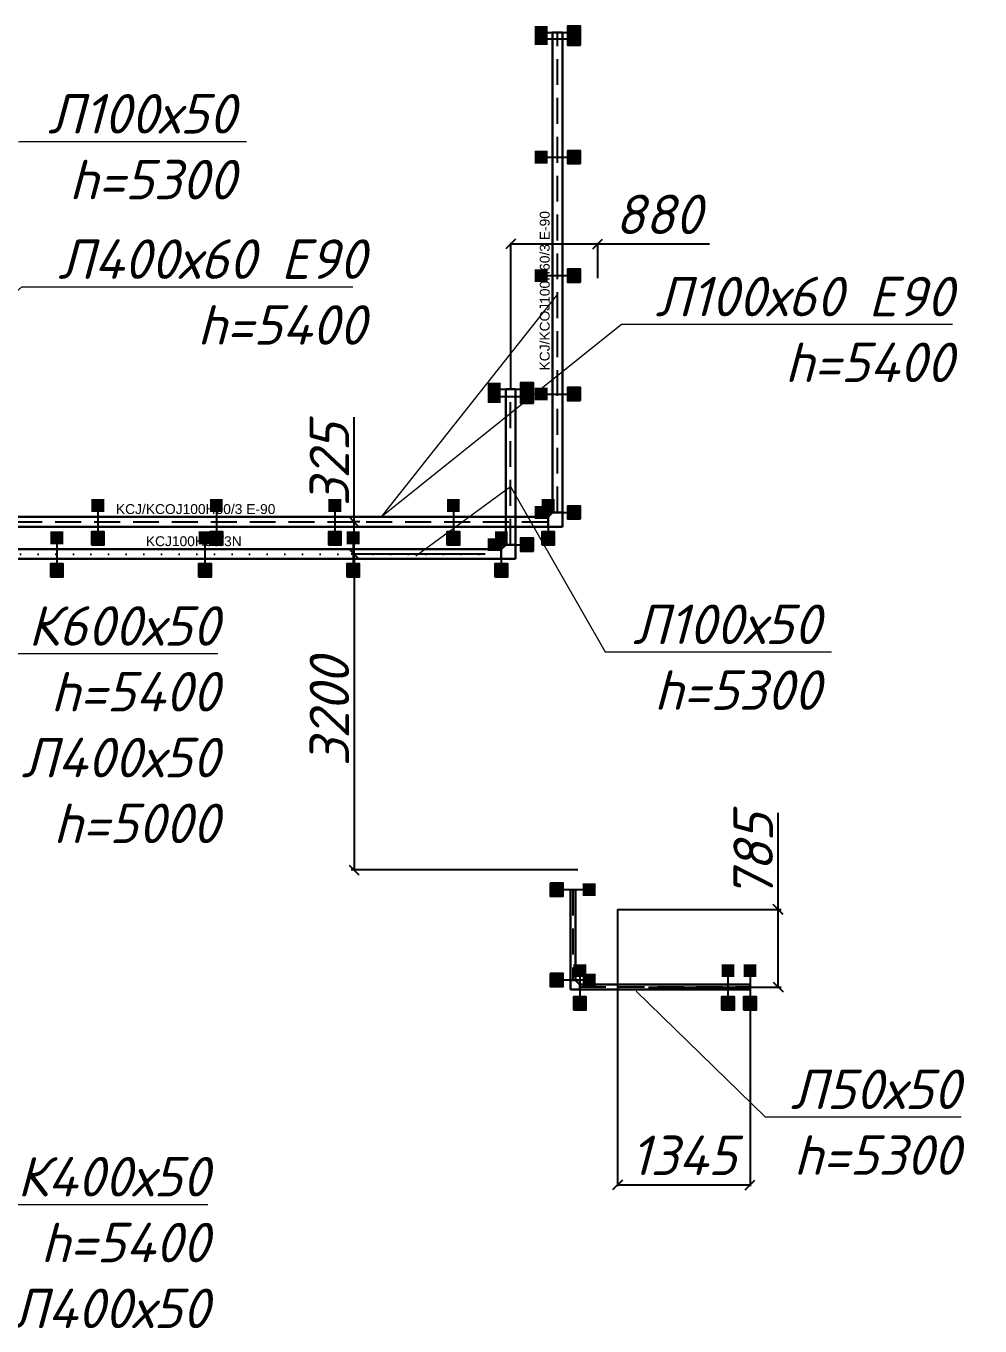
# Model space of a CAD drawing. Extents: x 221643 to 289394, y 86804 to 109436.
# Drawn here: x 251971 to 252937, y 104021 to 105338 of the extents above; entities that cross this region are included whole.
import ezdxf
from ezdxf import colors
from ezdxf.entities.mleader import LeaderData, LeaderLine
from ezdxf.math import Vec2, Vec3

# ---------------------------------------------------------------- set-up
doc = ezdxf.new("R2010")
doc.units = 0
doc.linetypes.add('DASHED2', pattern=[0.375, 0.25, -0.125])
doc.linetypes.add('DOT2', pattern=[0.125, 0, -0.125])
doc.layers.get('Defpoints').update_dxf_attribs({"color": 140})
for name, color, linetype in [('BAKS_opis', 7, 'Continuous'), ('BAKS_POINTS', 7, 'Continuous'), ("E_Прив'язки", 24, 'Continuous')]:
    doc.layers.add(name, color=color, linetype=linetype)
for name, color, linetype, lineweight in [('E_Лотки', 5, 'Continuous', 30), ('E_Лотки_аварійні', 1, 'Continuous', 30), ('E_Позначення', 7, 'Continuous', 15)]:
    doc.layers.add(name, color=color, linetype=linetype, lineweight=lineweight)
doc.layers.add('E_Лотки_опори_опуски', color=2, linetype='Continuous', plot=False)
doc.styles.add('GOST 2.304', font='isocpeui.ttf')
doc.styles.add('ROMANS', font='ROMANS')
doc.styles.get("Standard").update_dxf_attribs({"font": 'arial.ttf'})
doc.styles.add('ГОСТ 2.304', font='isocpeui.ttf')
doc.dimstyles.new('1to10', dxfattribs={"dimtxt": 40, "dimasz": 10, "dimexe": 3, "dimexo": 0, "dimgap": 5, "dimtad": 1, "dimdec": 0, "dimlfac": 10, "dimrnd": 5, "dimtxsty": 'GOST 2.304', "dimblk": 'OBLIQUE', "dimcen": 2.5, "dimadec": 0, "dimazin": 0, "dimtfac": 1, "dimtdec": 0, "dimtmove": 0, "dimatfit": 3, "dimfxl": 1, "dimarcsym": 0})
doc.dimstyles.new('ISO-25', dxfattribs={"dimtxt": 2.5, "dimasz": 2.5, "dimexe": 1.25, "dimexo": 0.625, "dimtad": 1, "dimtxsty": 'Standard', "dimcen": 2.5, "dimadec": 0, "dimazin": 0, "dimtfac": 1, "dimtmove": 0, "dimatfit": 3, "dimfxl": 1, "dimarcsym": 0})

# ---------------------------------------------------------------- blocks, each defined once
blk = doc.blocks.new('BAKS_737')
at = {"layer": 'BAKS_opis', "linetype": 'DASHED2', "ltscale": 105}
blk.add_line((0, 0), (172.4, 0), dxfattribs=at)
at = {"layer": 'E_Лотки'}
for points in [[(0, -2.5), (172.4, -2.5), (172.4, 2.5), (0, 2.5)], [(0, 2.5), (172.4, 2.5), (172.4, -2.5), (0, -2.5)], [(0, 2.5), (172.4, 2.5), (172.4, 2.5), (0, 2.5)], [(0, -2.5), (172.4, -2.5), (172.4, -2.5), (0, -2.5)]]:
    blk.add_3dface(points, dxfattribs=at)
at = {"flags": 1}
for tag, p in [('ID', (-7, 2.5)), ('LENGTH', (-7, 0)), ('TYP', (172.4, 0)), ('ATT_1', (172.4, 0)), ('ATT_2', (172.4, 0)), ('ATT_3', (172.4, 0)), ('ATT_4', (172.4, 0)), ('ATT_5', (172.4, 0)), ('AN', (172.4, 0)), ('NAME', (172.4, 0)), ('P1X', (172.4, 0)), ('P2X', (172.4, 0)), ('P1Y', (172.4, 0)), ('P2Y', (172.4, 0)), ('LUSTRO', (172.4, 0))]:
    blk.add_attdef(tag, p, '', height=2.5, dxfattribs=at)
at = {"layer": 'BAKS_opis', "flags": 1}
blk.add_attdef('SYMBOL', (82.7, 5.5), '', height=10, dxfattribs=at)
blk = doc.blocks.new('A$C44C0357C')
at = {"linetype": 'Continuous'}
for p, q in [((0, 95), (50, 95)), ((0, 95), (0, 0)), ((95, 0), (0, 0)), ((50, 95), (95, 50)), ((95, 50), (95, 0))]:
    blk.add_line(p, q, dxfattribs=at)
blk = doc.blocks.new('KK___50')
at = {"xscale": 0.1, "yscale": 0.1, "zscale": 0.1, "rotation": 270}
blk.add_blockref('A$C44C0357C', (-2.5, 9.5), dxfattribs=at)
at = {"style": 'ROMANS', "flags": 9}
for tag, p in [('SYMBOL', (-1370.4, 2080.3)), ('NAME', (-1369.7, 2080.3)), ('TYP', (-1369.4, 2080.3)), ('LENGTH', (-1369.1, 2080.3)), ('ATT_1', (-1368.7, 2080.3)), ('ATT_2', (-1368.4, 2080.3)), ('ATT_3', (-1368, 2080.3)), ('ATT_4', (-1367.7, 2080.3)), ('ATT_5', (-1367.3, 2080.3)), ('LUSTRO', (-1366.9, 2080.3)), ('P2', (-1366.3, 2080.3)), ('AN', (-1366, 2080.3)), ('ID', (-1370, 2080.3)), ('P1', (-1366.6, 2080.3))]:
    blk.add_attdef(tag, p, '', height=0.3, rotation=90, dxfattribs=at)
blk = doc.blocks.new('BAKS_738')
at = {"layer": 'BAKS_opis', "linetype": 'DASHED2', "ltscale": 105}
blk.add_line((0, 0), (0, -91.6), dxfattribs=at)
at = {"layer": 'E_Лотки'}
for points in [[(-2.5, 0), (-2.5, -91.6), (2.5, -91.6), (2.5, 0)], [(-2.5, 0), (-2.5, -91.6), (-2.5, -91.6), (-2.5, 0)], [(2.5, 0), (2.5, -91.6), (-2.5, -91.6), (-2.5, 0)], [(2.5, 0), (2.5, -91.6), (2.5, -91.6), (2.5, 0)]]:
    blk.add_3dface(points, dxfattribs=at)
at = {"flags": 1}
for tag, p in [('LENGTH', (0, 0)), ('ID', (2.5, 0)), ('ATT_2', (0, -98.6)), ('ATT_3', (0, -98.6)), ('ATT_1', (0, -98.6)), ('ATT_4', (0, -98.6)), ('ATT_5', (0, -98.6)), ('AN', (0, -98.6)), ('TYP', (0, -98.6)), ('P2X', (0, -98.6)), ('P2Y', (0, -98.6)), ('NAME', (0, -98.6)), ('P1X', (0, -98.6)), ('P1Y', (0, -98.6))]:
    blk.add_attdef(tag, p, '', height=2.5, dxfattribs=at)
at = {"layer": 'BAKS_opis', "flags": 1}
blk.add_attdef('SYMBOL', (5.5, -49.3), '', height=10, rotation=270, dxfattribs=at)
blk = doc.blocks.new('BAKS_742')
at = {"layer": 'BAKS_opis', "linetype": 'DASHED2', "ltscale": 105}
blk.add_line((0, 0), (0, 157.5), dxfattribs=at)
at = {"layer": 'E_Лотки'}
for points in [[(5, 0), (5, 157.5), (-5, 157.5), (-5, 0)], [(-5, 0), (-5, 157.5), (5, 157.5), (5, 0)], [(-5, 0), (-5, 157.5), (-5, 157.5), (-5, 0)], [(5, 0), (5, 157.5), (5, 157.5), (5, 0)]]:
    blk.add_3dface(points, dxfattribs=at)
at = {"flags": 1}
for tag, p in [('ATT_1', (0, 157.5)), ('ATT_2', (0, 157.5)), ('ATT_3', (0, 157.5)), ('ATT_4', (0, 157.5)), ('ATT_5', (0, 157.5)), ('AN', (0, 157.5)), ('TYP', (0, 157.5)), ('NAME', (0, 157.5)), ('P1X', (0, 157.5)), ('P2X', (0, 157.5)), ('P1Y', (0, 157.5)), ('P2Y', (0, 157.5)), ('LUSTRO', (0, 157.5)), ('ID', (-5, -9.5)), ('LENGTH', (0, -9.5))]:
    blk.add_attdef(tag, p, '', height=2.5, dxfattribs=at)
at = {"layer": 'BAKS_opis', "flags": 1}
blk.add_attdef('SYMBOL', (-8, 74), '', height=10, rotation=90, dxfattribs=at)
blk = doc.blocks.new('A$C7FF703E6')
at = {"linetype": 'Continuous'}
for p, q in [((0, 145), (100, 145)), ((0, 145), (0, 0)), ((100, 145), (145, 100)), ((145, 100), (145, 0)), ((145, 0), (0, 0))]:
    blk.add_line(p, q, dxfattribs=at)
blk = doc.blocks.new('KK___100')
at = {"xscale": 0.1, "yscale": 0.1, "zscale": 0.1, "rotation": 270}
blk.add_blockref('A$C7FF703E6', (-5, 14.5), dxfattribs=at)
at = {"style": 'ROMANS', "flags": 9}
for tag, p in [('SYMBOL', (-1386.7, 2120.9)), ('ID', (-1386.4, 2120.9)), ('NAME', (-1386.1, 2120.9)), ('TYP', (-1385.8, 2120.9)), ('LENGTH', (-1385.4, 2120.9)), ('ATT_1', (-1385.1, 2120.9)), ('ATT_2', (-1384.8, 2120.9)), ('ATT_3', (-1384.4, 2120.9)), ('ATT_4', (-1384, 2120.9)), ('ATT_5', (-1383.7, 2120.9)), ('LUSTRO', (-1383.3, 2120.9)), ('P1', (-1383, 2120.9)), ('P2', (-1382.7, 2120.9)), ('AN', (-1382.4, 2120.9))]:
    blk.add_attdef(tag, p, '', height=0.3, rotation=90, dxfattribs=at)
blk = doc.blocks.new('_Oblique')
at = {"color": 0, "linetype": 'ByBlock', "lineweight": -2}
blk.add_line((-0.5, -0.5), (0.5, 0.5), dxfattribs=at)
blk = doc.blocks.new('*D390')
at = {"layer": 'Defpoints', "color": 0, "transparency": 16777216}
for p in [(252549.7, 105117), (252549.7, 105082.3), (252461.6, 104969.9)]:
    blk.add_point(p, dxfattribs=at)
at = {"layer": "E_Прив'язки", "color": 0, "lineweight": -2, "transparency": 16777216}
for p, q in [((252461.6, 104969.9), (252461.6, 105118.3)), ((252461.6, 105117), (252549.7, 105117)), ((252549.7, 105082.3), (252549.7, 105118.3)), ((252549.7, 105117), (252662.8, 105117))]:
    blk.add_line(p, q, dxfattribs=at)
at = {"layer": "E_Прив'язки", "color": 0, "lineweight": -2, "transparency": 16777216, "xscale": 10, "yscale": 10, "zscale": 10, "rotation": 180}
blk.add_blockref('_Oblique', (252461.6, 105117), dxfattribs=at)
at = {"layer": "E_Прив'язки", "color": 0, "lineweight": -2, "transparency": 16777216, "xscale": 10, "yscale": 10, "zscale": 10}
blk.add_blockref('_Oblique', (252549.7, 105117), dxfattribs=at)
at = {"layer": "E_Прив'язки", "color": 0, "transparency": 16777216, "insert": (252611.2, 105147), "char_height": 40, "attachment_point": 5, "style": 'GOST 2.304', "bg_fill": 3, "box_fill_scale": 1.1, "bg_fill_color": 256, "bg_fill_true_color": 13158600, "bg_fill_transparency": 0}
blk.add_mtext('880', dxfattribs=at)
blk = doc.blocks.new('*D393')
at = {"layer": 'Defpoints', "color": 0, "transparency": 16777216}
for p in [(252569.7, 104442.9), (252704, 104364.3)]:
    blk.add_point(p, dxfattribs=at)
at = {"layer": "E_Прив'язки", "color": 0, "lineweight": -2, "transparency": 16777216}
for p, q in [((252569.7, 104442.9), (252569.7, 104162.5)), ((252704, 104364.3), (252704, 104162.5)), ((252569.7, 104163.8), (252704, 104163.8))]:
    blk.add_line(p, q, dxfattribs=at)
at = {"layer": "E_Прив'язки", "color": 0, "lineweight": -2, "transparency": 16777216, "xscale": 10, "yscale": 10, "zscale": 10, "rotation": 180}
blk.add_blockref('_Oblique', (252569.7, 104163.8), dxfattribs=at)
at = {"layer": "E_Прив'язки", "color": 0, "lineweight": -2, "transparency": 16777216, "xscale": 10, "yscale": 10, "zscale": 10}
blk.add_blockref('_Oblique', (252704, 104163.8), dxfattribs=at)
at = {"layer": "E_Прив'язки", "color": 0, "transparency": 16777216, "insert": (252636.8, 104193.8), "char_height": 40, "attachment_point": 5, "style": 'GOST 2.304', "bg_fill": 3, "box_fill_scale": 1.1, "bg_fill_color": 256, "bg_fill_true_color": 13158600, "bg_fill_transparency": 0}
blk.add_mtext('1345', dxfattribs=at)
at = {"layer": 'Defpoints', "color": 0, "transparency": 16777216}
blk.add_point((252704, 104163.8), dxfattribs=at)
blk = doc.blocks.new('BAKS_1655')
at = {"layer": 'BAKS_opis', "linetype": 'DASHED2', "ltscale": 105}
blk.add_line((0, 0), (0, 486.3), dxfattribs=at)
at = {"layer": 'E_Лотки_аварійні'}
for points in [[(5, 0), (5, 486.3), (-5, 486.3), (-5, 0)], [(-5, 0), (-5, 486.3), (5, 486.3), (5, 0)], [(-5, 0), (-5, 486.3), (-5, 486.3), (-5, 0)], [(5, 0), (5, 486.3), (5, 486.3), (5, 0)]]:
    blk.add_3dface(points, dxfattribs=at)
at = {"flags": 1}
for tag, p in [('ATT_2', (0, 486.3)), ('ATT_3', (0, 486.3)), ('ATT_1', (0, 486.3)), ('ATT_4', (0, 486.3)), ('ATT_5', (0, 486.3)), ('AN', (0, 486.3)), ('TYP', (0, 486.3)), ('P2X', (0, 486.3)), ('P2Y', (0, 486.3)), ('LUSTRO', (0, 486.3)), ('NAME', (0, 486.3)), ('P1X', (0, 486.3)), ('P1Y', (0, 486.3)), ('ID', (-5, -9.5)), ('LENGTH', (0, -9.5))]:
    blk.add_attdef(tag, p, '', height=2.5, dxfattribs=at)
at = {"layer": 'BAKS_opis'}
blk.add_attdef('SYMBOL', (-8, 143.9), '', height=10, rotation=90, dxfattribs=at)
blk = doc.blocks.new('BAKS_1656')
at = {"layer": 'BAKS_opis', "linetype": 'DASHED2', "ltscale": 105}
blk.add_line((0, 0), (696, 0), dxfattribs=at)
at = {"layer": 'E_Лотки_аварійні'}
for points in [[(0, -5), (696, -5), (696, 5), (0, 5)], [(0, 5), (696, 5), (696, -5), (0, -5)], [(0, 5), (696, 5), (696, 5), (0, 5)], [(0, -5), (696, -5), (696, -5), (0, -5)]]:
    blk.add_3dface(points, dxfattribs=at)
at = {"flags": 1}
for tag, p in [('ID', (0, 5)), ('LENGTH', (0, 0)), ('ATT_1', (705.5, 0)), ('ATT_2', (705.5, 0)), ('ATT_3', (705.5, 0)), ('ATT_4', (705.5, 0)), ('ATT_5', (705.5, 0)), ('AN', (705.5, 0)), ('TYP', (705.5, 0)), ('NAME', (705.5, 0)), ('P1X', (705.5, 0)), ('P2X', (705.5, 0)), ('P1Y', (705.5, 0)), ('P2Y', (705.5, 0))]:
    blk.add_attdef(tag, p, '', height=2.5, dxfattribs=at)
at = {"layer": 'BAKS_opis'}
blk.add_attdef('SYMBOL', (258.3, 8), '', height=10, dxfattribs=at)
blk = doc.blocks.new('_None')
blk = doc.blocks.new('podpora_200')
for points in [[(-6.5, 10), (0, 10), (6.5, 10), (6.5, 23.1), (-6.5, 23.1)], [(-6.5, -23.1), (6.5, -23.1), (6.5, -10), (-6.5, -10)]]:
    blk.add_hatch(color=256).paths.add_polyline_path(points)
blk.add_line((0, 10), (0, -10))
blk.add_lwpolyline([(-6.5, -23.1), (6.5, -23.1), (6.5, -10), (-6.5, -10)], close=True)
at = {"style": 'ROMANS', "flags": 9}
for tag, p in [('SYMBOL', (3.3, 14.9)), ('TYP', (3.3, 13.9)), ('ATT_1', (3.3, 13.2)), ('ATT_2', (3.3, 12.9)), ('ID', (3.3, 14.5)), ('NAME', (3.3, 14.2)), ('LENGTH', (3.3, 13.6)), ('ATT_3', (3.3, 12.5)), ('ATT_4', (3.3, 12.2)), ('ATT_5', (3.3, 11.8)), ('AN', (3.3, 10.8)), ('ELEM', (3.3, 10.5)), ('P1', (3.3, 11.4)), ('P2', (3.3, 11.1))]:
    blk.add_attdef(tag, p, '', height=0.3, dxfattribs=at)
blk = doc.blocks.new('*D1740')
at = {"layer": 'Defpoints', "color": 0, "transparency": 16777216}
for p in [(252569.7, 104442.9), (252732.5, 104442.9), (252601, 104364.3)]:
    blk.add_point(p, dxfattribs=at)
at = {"layer": "E_Прив'язки", "color": 0, "lineweight": -2, "transparency": 16777216}
for p, q in [((252732.5, 104442.9), (252732.5, 104540.9)), ((252569.7, 104442.9), (252735.5, 104442.9)), ((252732.5, 104364.3), (252732.5, 104442.9)), ((252601, 104364.3), (252735.5, 104364.3))]:
    blk.add_line(p, q, dxfattribs=at)
at = {"layer": "E_Прив'язки", "color": 0, "lineweight": -2, "transparency": 16777216, "xscale": 10, "yscale": 10, "zscale": 10}
for p, rotation in [((252732.5, 104442.9), 90), ((252732.5, 104364.3), 270)]:
    blk.add_blockref('_Oblique', p, dxfattribs=dict(at, rotation=rotation))
at = {"layer": "E_Прив'язки", "color": 0, "transparency": 16777216, "insert": (252707.2, 104496.9), "char_height": 40, "attachment_point": 5, "rotation": 90, "style": 'GOST 2.304'}
blk.add_mtext('785', dxfattribs=at)
blk = doc.blocks.new('*D1741')
at = {"layer": 'Defpoints', "color": 0, "transparency": 16777216}
for p in [(252435.7, 104802.9), (252303, 104482.9), (252529.7, 104482.9)]:
    blk.add_point(p, dxfattribs=at)
at = {"layer": "E_Прив'язки", "color": 0, "lineweight": -2, "transparency": 16777216}
for p, q in [((252435.7, 104802.9), (252300, 104802.9)), ((252303, 104802.9), (252303, 104482.9)), ((252529.7, 104482.9), (252300, 104482.9))]:
    blk.add_line(p, q, dxfattribs=at)
at = {"layer": "E_Прив'язки", "color": 0, "lineweight": -2, "transparency": 16777216, "xscale": 10, "yscale": 10, "zscale": 10}
for p, rotation in [((252303, 104802.9), 90), ((252303, 104482.9), 270)]:
    blk.add_blockref('_Oblique', p, dxfattribs=dict(at, rotation=rotation))
at = {"layer": "E_Прив'язки", "color": 0, "transparency": 16777216, "insert": (252278, 104642.9), "char_height": 40, "attachment_point": 5, "rotation": 90, "style": 'GOST 2.304'}
blk.add_mtext('3200', dxfattribs=at)
blk = doc.blocks.new('*D1742')
at = {"layer": 'Defpoints', "color": 0, "transparency": 16777216}
for p in [(252303, 104835.5), (252308.8, 104835.5), (252303, 104802.9)]:
    blk.add_point(p, dxfattribs=at)
at = {"layer": "E_Прив'язки", "color": 0, "lineweight": -2, "transparency": 16777216}
for p, q in [((252303, 104835.5), (252303, 104941.6)), ((252308.8, 104835.5), (252300, 104835.5)), ((252303, 104802.9), (252303, 104835.5)), ((252303, 104802.9), (252300, 104802.9))]:
    blk.add_line(p, q, dxfattribs=at)
at = {"layer": "E_Прив'язки", "color": 0, "lineweight": -2, "transparency": 16777216, "xscale": 10, "yscale": 10, "zscale": 10}
for p, rotation in [((252303, 104835.5), 90), ((252303, 104802.9), 270)]:
    blk.add_blockref('_Oblique', p, dxfattribs=dict(at, rotation=rotation))
at = {"layer": "E_Прив'язки", "color": 0, "transparency": 16777216, "insert": (252278, 104893.5), "char_height": 40, "attachment_point": 5, "rotation": 90, "style": 'GOST 2.304'}
blk.add_mtext('325', dxfattribs=at)
blk = doc.blocks.new('BAKS_1830')
at = {"layer": 'BAKS_opis', "linetype": 'DOT2', "ltscale": 142}
blk.add_line((0, 0), (611.8, 0), dxfattribs=at)
at = {"layer": 'E_Лотки'}
for points in [[(0, -5), (611.8, -5), (611.8, 5), (0, 5)], [(0, 5), (611.8, 5), (611.8, -5), (0, -5)], [(0, 5), (611.8, 5), (611.8, 5), (0, 5)], [(0, -5), (611.8, -5), (611.8, -5), (0, -5)]]:
    blk.add_3dface(points, dxfattribs=at)
at = {"flags": 1}
for tag, p in [('ID', (0, 5)), ('LENGTH', (0, 0)), ('ATT_1', (611.8, 0)), ('ATT_2', (611.8, 0)), ('ATT_3', (611.8, 0)), ('ATT_4', (611.8, 0)), ('ATT_5', (611.8, 0)), ('AN', (611.8, 0)), ('TYP', (611.8, 0)), ('NAME', (611.8, 0)), ('P1X', (611.8, 0)), ('P2X', (611.8, 0)), ('P1Y', (611.8, 0)), ('P2Y', (611.8, 0)), ('LUSTRO', (611.8, 0))]:
    blk.add_attdef(tag, p, '', height=2.5, dxfattribs=at)
at = {"layer": 'BAKS_opis'}
blk.add_attdef('SYMBOL', (251.9, 8), '', height=10, rotation=360, dxfattribs=at)

msp = doc.modelspace()

# ---------------------------------------------------------------- block references
at = {"layer": 'BAKS_POINTS'}
msp.add_blockref('BAKS_737', (252531.6584, 104364.3476), dxfattribs=at)
at = {"layer": 'E_Лотки'}
for name, p in [('BAKS_742', (252461.5676, 104812.409)), ('BAKS_738', (252524.6584, 104462.909))]:
    msp.add_blockref(name, p, dxfattribs=at)
at = {"layer": 'E_Лотки', "xscale": -1}
for name, p, rotation in [('KK___100', (252452.0676, 104802.909), 270), ('KK___50', (252524.6584, 104371.3476), 180.0000000000037)]:
    msp.add_blockref(name, p, dxfattribs=dict(at, rotation=rotation))
at = {"layer": 'E_Лотки_аварійні'}
msp.add_blockref('BAKS_1656', (251803.5688, 104835.4601), dxfattribs=at).add_auto_attribs({'SYMBOL': 'KCJ/KCOJ100H60/3 E-90'})
at = {"layer": 'E_Лотки_аварійні', "xscale": -1, "rotation": 270}
msp.add_blockref('KK___100', (252499.581, 104835.4601), dxfattribs=at)
at = {"layer": 'E_Лотки_опори_опуски'}
for p, rotation in [((252509.081, 105331.297), 90), ((252509.081, 105324.9601), 90), ((252509.081, 105204.9601), 90), ((252509.081, 104844.9601), 90), ((252461.5676, 104812.409), 90), ((252524.6584, 104462.909), 270), ((252524.6584, 104371.3476), 270)]:
    msp.add_blockref('podpora_200', p, dxfattribs=dict(at, rotation=rotation))
for p in [(252043.5688, 104835.4601), (252163.5688, 104835.4601), (252283.5688, 104835.4601), (252403.5688, 104835.4601), (252499.581, 104835.4601), (252002.0676, 104802.909), (252152.0676, 104802.909), (252302.0676, 104802.909), (252452.0676, 104802.909), (252531.6584, 104364.3476)]:
    msp.add_blockref('podpora_200', p, dxfattribs=at)

# ---------------------------------------------------------------- dimensions: what is measured, and where the dimension line sits
at = {"layer": "E_Прив'язки"}
dim = msp.add_linear_dim(base=(252302.9746, 104835.4601), p1=(252302.9746, 104802.909), p2=(252308.7635, 104835.4601), angle=90, dimstyle='1to10', dxfattribs=at)
dim.commit()
dim.dimension.update_dxf_attribs({"geometry": '*D1742', "text_midpoint": (252277.9746, 104893.5207)})

# ---------------------------------------------------------------- leaders
at = {"layer": 'E_Позначення'}
ml = msp.add_multileader_mtext('Standard', dxfattribs=at)
ml.set_content('Л100х50\\Ph=5300', color=256, style='ГОСТ 2.304')
ml.set_leader_properties(color=256, linetype='ByLayer', lineweight=-1)
ml.set_arrow_properties(name='NONE')
ml.build(insert=Vec2(0, 0))
ml.multileader.update_dxf_attribs({"has_dogleg": 0, "text_left_attachment_type": 6, "text_right_attachment_type": 6, "dogleg_length": 0, "arrow_head_size": 0.1})
ctx = ml.context
ctx.base_point, ctx.char_height, ctx.arrow_head_size, ctx.landing_gap_size, ctx.plane_origin = Vec3(251964.8536, 105220.9065), 40, 0.1, 10, Vec3(254406.3996, 104410.9097)
ctx.left_attachment, ctx.right_attachment, ctx.text_align_type = 6, 6, 2
notes = []
notes.append((ctx, [(0, (1, 1, 0), (251964.8536, 105220.9065), (1, 0), 0, [(0, [(251894.6584, 105218.0607)], 0, [])])]))
ctx.mtext.insert, ctx.mtext.alignment, ctx.mtext.flow_direction = Vec3(252183.0961, 105268.9065), 3, 5
ctx.mtext.has_bg_fill, ctx.mtext.bg_color, ctx.mtext.bg_scale_factor, ctx.mtext.bg_transparency, ctx.mtext.use_window_bg_color = 1, -1027028792, 1.5, 0, 1
ml = msp.add_multileader_mtext('Standard', dxfattribs=at)
ml.set_content('К600х50\\Ph=5400\\PЛ400х50\\Ph=5000', color=256, style='ГОСТ 2.304')
ml.set_leader_properties(color=256, linetype='ByLayer', lineweight=-1)
ml.set_arrow_properties(name='NONE')
ml.build(insert=Vec2(0, 0))
ml.multileader.update_dxf_attribs({"has_dogleg": 0, "text_left_attachment_type": 6, "text_right_attachment_type": 6, "dogleg_length": 0, "arrow_head_size": 0.1})
ctx = ml.context
ctx.base_point, ctx.char_height, ctx.arrow_head_size, ctx.landing_gap_size, ctx.plane_origin = Vec3(251935.7407, 104702.106), 40, 0.1, 10, Vec3(254331.276, 104041.3362)
ctx.left_attachment, ctx.right_attachment, ctx.text_align_type = 6, 6, 2
notes.append((ctx, [(0, (1, 1, 0), (251935.7407, 104702.106), (1, 0), 0, [(0, [(251812.1584, 104737.2819)], 0, [])])]))
ctx.mtext.insert, ctx.mtext.alignment, ctx.mtext.flow_direction = Vec3(252166.4074, 104750.106), 3, 5
ctx.mtext.has_bg_fill, ctx.mtext.bg_color, ctx.mtext.bg_scale_factor, ctx.mtext.bg_transparency, ctx.mtext.use_window_bg_color = 1, -1027028792, 1.5, 0, 1
ml = msp.add_multileader_mtext('Standard', dxfattribs=at)
ml.set_content('К400х50\\Ph=5400\\PЛ400х50\\Ph=5000', color=256, style='ГОСТ 2.304')
ml.set_leader_properties(color=256, linetype='ByLayer', lineweight=-1)
ml.set_arrow_properties(name='NONE')
ml.build(insert=Vec2(0, 0))
ml.multileader.update_dxf_attribs({"has_dogleg": 0, "text_left_attachment_type": 6, "text_right_attachment_type": 6, "dogleg_length": 0, "arrow_head_size": 0.1})
ctx = ml.context
ctx.base_point, ctx.char_height, ctx.arrow_head_size, ctx.landing_gap_size, ctx.plane_origin = Vec3(251925.6325, 104144.1344), 40, 0.1, 10, Vec3(254321.1677, 103483.3646)
ctx.left_attachment, ctx.right_attachment, ctx.text_align_type = 6, 6, 2
notes.append((ctx, [(0, (1, 1, 0), (251925.6325, 104144.1344), (1, 0), 0, [(2, [(251806.2782, 104353.3361), (251676.9442, 104217.409), (251392.0991, 103993.2851)], 0, [])])]))
ctx.mtext.insert, ctx.mtext.alignment, ctx.mtext.flow_direction = Vec3(252156.3294, 104192.1344), 3, 5
ctx.mtext.has_bg_fill, ctx.mtext.bg_color, ctx.mtext.bg_scale_factor, ctx.mtext.bg_transparency, ctx.mtext.use_window_bg_color = 1, -1027028792, 1.5, 0, 1
for ctx, leaders in notes:
    for number, flags, end, landing, length, lines in leaders:
        leader = LeaderData()
        leader.index, (leader.has_last_leader_line, leader.has_dogleg_vector, leader.attachment_direction) = number, flags
        leader.last_leader_point, leader.dogleg_vector, leader.dogleg_length = Vec3(end), Vec3(landing), length
        for number, points, colour, breaks in lines:
            line = LeaderLine()
            line.index, line.vertices, line.color, line.breaks = number, Vec3.list(points), colors.encode_raw_color(colour), breaks
            leader.lines.append(line)
        ctx.leaders.append(leader)

# ---------------------------------------------------------------- next in the draw order: dimensions: what is measured, and where the dimension line sits
at = {"layer": "E_Прив'язки"}
for base, p1, p2, picture, middle in [((252549.6584, 105117.0075), (252461.5676, 104969.8663), (252549.6584, 105082.2587), '*D390', (252611.2493, 105147.0075)), ((252704.0166, 104163.7927), (252569.6584, 104442.909), (252704.0166, 104364.3476), '*D393', (252636.8375, 104193.7927))]:
    dim = msp.add_linear_dim(base=base, p1=p1, p2=p2, dimstyle='ISO-25', override={"dimtxt": 40, "dimasz": 10, "dimexo": 0, "dimgap": 10, "dimlfac": 10, "dimrnd": 5, "dimtxsty": 'GOST 2.304', "dimblk1": 'Oblique', "dimblk2": 'Oblique', "dimsah": 1, "dimfxl": 1.25, "dimtfill": 1}, dxfattribs=at)
    dim.commit()
    dim.dimension.update_dxf_attribs({"geometry": picture, "text_midpoint": middle})

# ---------------------------------------------------------------- next in the draw order: block references
at = {"layer": 'E_Лотки_аварійні'}
msp.add_blockref('BAKS_1655', (252509.081, 104844.9601), dxfattribs=at).add_auto_attribs({'SYMBOL': 'KCJ/KCOJ100H60/3 E-90'})
at = {"layer": 'E_Лотки_опори_опуски', "rotation": 90}
for p in [(252509.081, 105084.9601), (252461.5676, 104969.8663), (252461.5676, 104962.409), (252509.081, 104964.9601)]:
    msp.add_blockref('podpora_200', p, dxfattribs=at)
at = {"layer": 'E_Лотки_опори_опуски'}
for p in [(252681.6584, 104364.3476), (252704.0166, 104364.3476)]:
    msp.add_blockref('podpora_200', p, dxfattribs=at)

# ---------------------------------------------------------------- next in the draw order: leaders
at = {"layer": 'E_Позначення'}
ml = msp.add_multileader_mtext('Standard', dxfattribs=at)
ml.set_content('Л100х50\\Ph=5300', color=256, style='ГОСТ 2.304')
ml.set_leader_properties(color=256, linetype='ByLayer', lineweight=-1)
ml.set_arrow_properties(name='NONE')
ml.build(insert=Vec2(0, 0))
ml.multileader.update_dxf_attribs({"has_dogleg": 0, "text_left_attachment_type": 6, "text_right_attachment_type": 6, "dogleg_length": 0, "arrow_head_size": 0.1})
ctx = ml.context
ctx.base_point, ctx.char_height, ctx.arrow_head_size, ctx.landing_gap_size, ctx.plane_origin = Vec3(252557.2116, 104703.7454), 40, 0.1, 10, Vec3(254884.5584, 104105.0481)
ctx.left_attachment, ctx.right_attachment, ctx.text_align_type = 6, 6, 2
notes = []
notes.append((ctx, [(0, (1, 1, 0), (252557.2116, 104703.7454), (1, 0), 0, [(1, [(252365.4408, 104800.9938), (252461.5676, 104871.2562)], 0, [])])]))
ctx.mtext.insert, ctx.mtext.alignment, ctx.mtext.flow_direction = Vec3(252775.4541, 104751.7454), 3, 5
ctx.mtext.has_bg_fill, ctx.mtext.bg_color, ctx.mtext.bg_scale_factor, ctx.mtext.bg_transparency, ctx.mtext.use_window_bg_color = 1, -1027028792, 1.5, 0, 1
ml = msp.add_multileader_mtext('Standard', dxfattribs=at)
ml.set_content('Л50х50\\Ph=5300', color=256, style='ГОСТ 2.304')
ml.set_leader_properties(color=256, linetype='ByLayer', lineweight=-1)
ml.set_arrow_properties(name='NONE')
ml.build(insert=Vec2(0, 0))
ml.multileader.update_dxf_attribs({"has_dogleg": 0, "text_left_attachment_type": 6, "text_right_attachment_type": 6, "dogleg_length": 0, "arrow_head_size": 0.1})
ctx = ml.context
ctx.base_point, ctx.char_height, ctx.arrow_head_size, ctx.landing_gap_size, ctx.plane_origin = Vec3(252719.2852, 104232.726), 40, 0.1, 10, Vec3(255107.693, 103664.2623)
ctx.left_attachment, ctx.right_attachment, ctx.text_align_type = 6, 6, 2
notes.append((ctx, [(0, (1, 1, 0), (252719.2852, 104232.726), (1, 0), 0, [(0, [(252588.5754, 104360.208)], 0, [])])]))
ctx.mtext.insert, ctx.mtext.alignment, ctx.mtext.flow_direction = Vec3(252916.8307, 104280.726), 3, 5
ctx.mtext.has_bg_fill, ctx.mtext.bg_color, ctx.mtext.bg_scale_factor, ctx.mtext.bg_transparency, ctx.mtext.use_window_bg_color = 1, -1027028792, 1.5, 0, 1
for ctx, leaders in notes:
    for number, flags, end, landing, length, lines in leaders:
        leader = LeaderData()
        leader.index, (leader.has_last_leader_line, leader.has_dogleg_vector, leader.attachment_direction) = number, flags
        leader.last_leader_point, leader.dogleg_vector, leader.dogleg_length = Vec3(end), Vec3(landing), length
        for number, points, colour, breaks in lines:
            line = LeaderLine()
            line.index, line.vertices, line.color, line.breaks = number, Vec3.list(points), colors.encode_raw_color(colour), breaks
            leader.lines.append(line)
        ctx.leaders.append(leader)

# ---------------------------------------------------------------- next in the draw order: block references
at = {"layer": 'E_Лотки'}
msp.add_blockref('BAKS_1830', (251840.2782, 104802.909), dxfattribs=at).add_auto_attribs({'SYMBOL': 'KCJ100H50/3N'})

# ---------------------------------------------------------------- next in the draw order: dimensions: what is measured, and where the dimension line sits
at = {"layer": "E_Прив'язки"}
for base, p1, p2, picture, middle in [((252302.9746, 104482.909), (252435.7449, 104802.909), (252529.6584, 104482.909), '*D1741', (252277.9746, 104642.909)), ((252732.4674, 104442.909), (252601.0349, 104364.3476), (252569.6584, 104442.909), '*D1740', (252707.2098, 104496.909))]:
    dim = msp.add_linear_dim(base=base, p1=p1, p2=p2, angle=90, dimstyle='1to10', dxfattribs=at)
    dim.commit()
    dim.dimension.update_dxf_attribs({"geometry": picture, "text_midpoint": middle})

# ---------------------------------------------------------------- next in the draw order: leaders
at = {"layer": 'E_Позначення'}
ml = msp.add_multileader_mtext('Standard', dxfattribs=at)
ml.set_content('Л100х60 Е90\\Ph=5400', color=256, style='ГОСТ 2.304')
ml.set_leader_properties(color=256, linetype='ByLayer', lineweight=-1)
ml.set_arrow_properties(name='NONE')
ml.build(insert=Vec2(0, 0))
ml.multileader.update_dxf_attribs({"has_dogleg": 0, "text_left_attachment_type": 6, "text_right_attachment_type": 6, "dogleg_length": 0, "arrow_head_size": 0.1})
ctx = ml.context
ctx.base_point, ctx.char_height, ctx.arrow_head_size, ctx.landing_gap_size, ctx.plane_origin = Vec3(252573.7686, 105035.7806), 40, 0.1, 10, Vec3(254727.4867, 105184.502)
ctx.left_attachment, ctx.right_attachment, ctx.text_align_type = 6, 6, 2
notes = []
notes.append((ctx, [(0, (1, 1, 0), (252573.7686, 105035.7806), (1, 0), 0, [(1, [(252509.081, 105066.18), (252330.6299, 104840.4601)], 0, [])])]))
ctx.mtext.insert, ctx.mtext.alignment, ctx.mtext.flow_direction = Vec3(252909.7989, 105083.7806), 3, 5
ctx.mtext.has_bg_fill, ctx.mtext.bg_color, ctx.mtext.bg_scale_factor, ctx.mtext.bg_transparency, ctx.mtext.use_window_bg_color = 1, -1027028792, 1.5, 0, 1
for ctx, leaders in notes:
    for number, flags, end, landing, length, lines in leaders:
        leader = LeaderData()
        leader.index, (leader.has_last_leader_line, leader.has_dogleg_vector, leader.attachment_direction) = number, flags
        leader.last_leader_point, leader.dogleg_vector, leader.dogleg_length = Vec3(end), Vec3(landing), length
        for number, points, colour, breaks in lines:
            line = LeaderLine()
            line.index, line.vertices, line.color, line.breaks = number, Vec3.list(points), colors.encode_raw_color(colour), breaks
            leader.lines.append(line)
        ctx.leaders.append(leader)

# ---------------------------------------------------------------- next in the draw order: leaders
ml = msp.add_multileader_mtext('Standard', dxfattribs=at)
ml.set_content('Л400х60 Е90\\Ph=5400', color=256, style='ГОСТ 2.304')
ml.set_leader_properties(color=256, linetype='ByLayer', lineweight=-1)
ml.set_arrow_properties(name='NONE')
ml.build(insert=Vec2(0, 0))
ml.multileader.update_dxf_attribs({"has_dogleg": 0, "text_left_attachment_type": 6, "text_right_attachment_type": 6, "dogleg_length": 0, "arrow_head_size": 0.1})
ctx = ml.context
ctx.base_point, ctx.char_height, ctx.arrow_head_size, ctx.landing_gap_size, ctx.plane_origin = Vec3(251966.4855, 105073.6711), 40, 0.1, 10, Vec3(254120.2036, 105222.3925)
ctx.left_attachment, ctx.right_attachment, ctx.text_align_type = 6, 6, 2
notes = []
notes.append((ctx, [(0, (1, 1, 0), (251966.4855, 105073.6711), (1, 0), 0, [(1, [(251799.9438, 104922.9076)], 0, [])])]))
ctx.mtext.insert, ctx.mtext.alignment, ctx.mtext.flow_direction = Vec3(252314.94, 105121.6711), 3, 5
ctx.mtext.has_bg_fill, ctx.mtext.bg_color, ctx.mtext.bg_scale_factor, ctx.mtext.bg_transparency, ctx.mtext.use_window_bg_color = 1, -1027028792, 1.5, 0, 1
for ctx, leaders in notes:
    for number, flags, end, landing, length, lines in leaders:
        leader = LeaderData()
        leader.index, (leader.has_last_leader_line, leader.has_dogleg_vector, leader.attachment_direction) = number, flags
        leader.last_leader_point, leader.dogleg_vector, leader.dogleg_length = Vec3(end), Vec3(landing), length
        for number, points, colour, breaks in lines:
            line = LeaderLine()
            line.index, line.vertices, line.color, line.breaks = number, Vec3.list(points), colors.encode_raw_color(colour), breaks
            leader.lines.append(line)
        ctx.leaders.append(leader)

doc.saveas('drawing.dxf')
